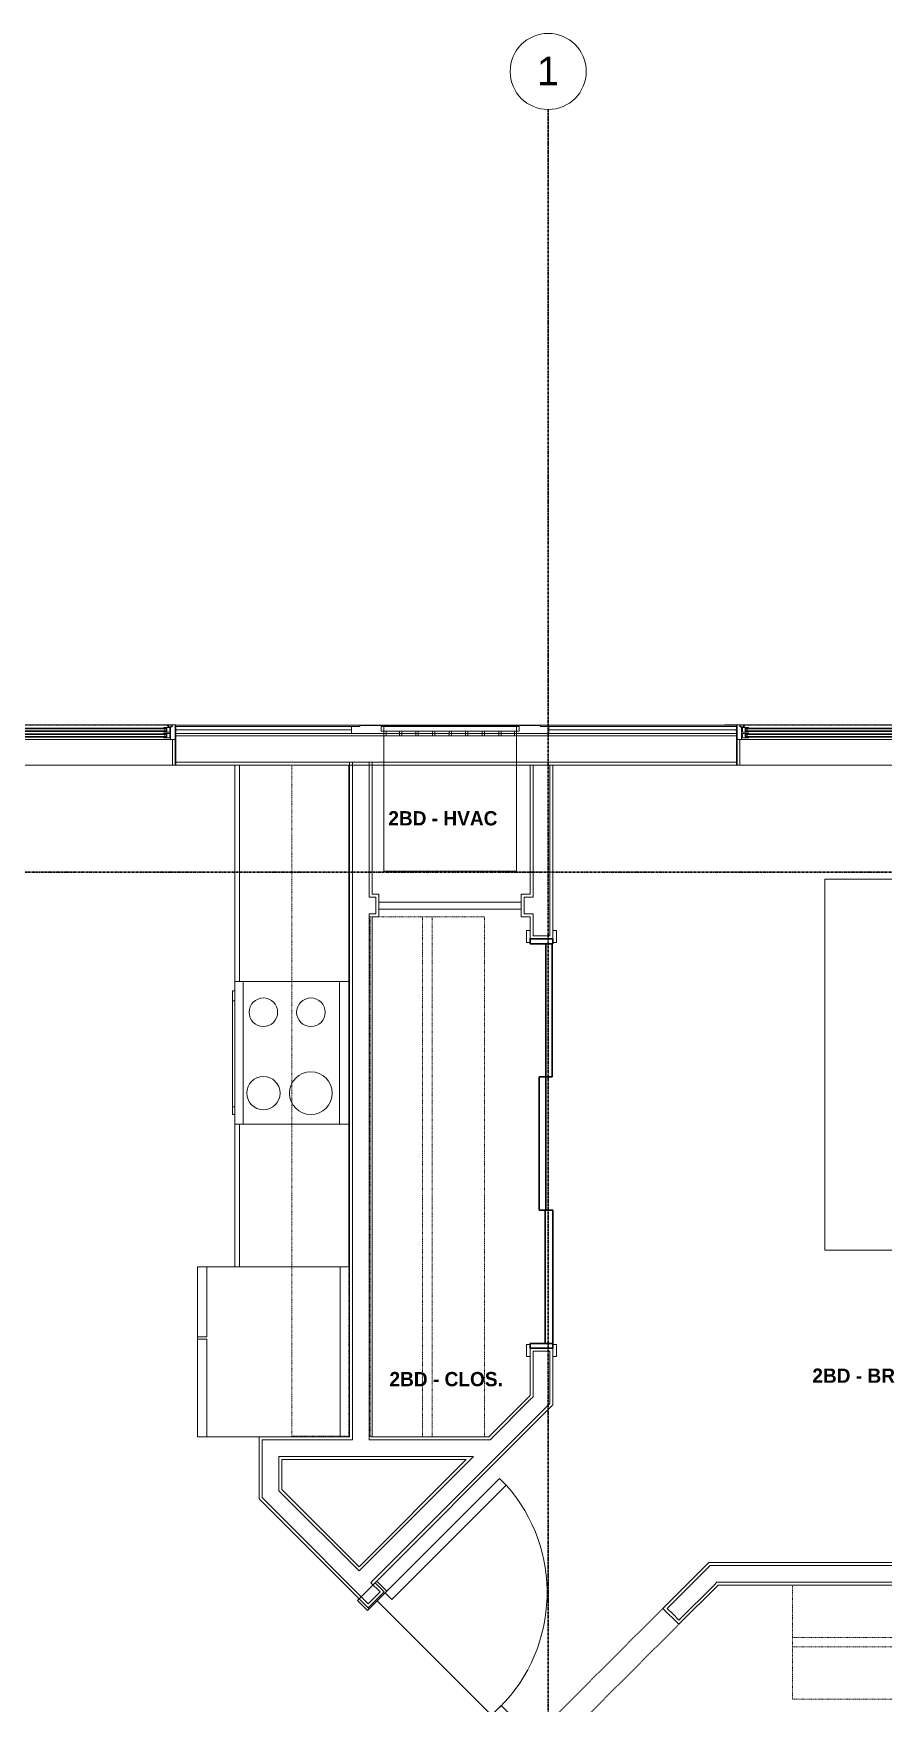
# Model space of a CAD drawing. Header units: inches. Extents: x -4093 to -1777, y 9773 to 12264.
# Drawn here: x -3589.6 to -3410.8, y 11912.4 to 12263.5 of the extents above; entities that cross this region are included whole.
import ezdxf

# ---------------------------------------------------------------- set-up
doc = ezdxf.new("R2010")
doc.units = ezdxf.units.IN
doc.header["$MEASUREMENT"] = 0
for name, pattern in [('Dash', [0.25, 0.125, -0.125]), ('Grid Line 1_2_', [0.875, 0.5, -0.125, 0.125, -0.125]), ('Overhead', [0.15625, 0.09375, -0.0625])]:
    doc.linetypes.add(name, pattern=pattern)
for name, color, linetype, lineweight in [('0-1', 7, 'Continuous', 5), ('0-2', 7, 'Continuous', 9), ('0-4', 165, 'Continuous', 5), ('A-AREA-IDEN', 2, 'Continuous', 9), ('A-DETL-GENF', 92, 'Continuous', 18), ('A-DETL-GENF-HDLN', 1, 'Dash', 9), ('A-DETL-MEDM-1', 10, 'Continuous', 30), ('A-DETL-MEDM-2', 33, 'Overhead', 9), ('A-DOOR-1', 7, 'Continuous', 9), ('A-DOOR-2', 10, 'Continuous', 30), ('A-DOOR-3', 31, 'Overhead', 9), ('A-DOOR-FRAM-1', 10, 'Continuous', 30), ('A-FLOR-1', 7, 'Continuous', 9), ('A-GENM', 5, 'Continuous', 9), ('A-GLAZ', 151, 'Continuous', 18), ('A-GLAZ-1', 151, 'Continuous', 9), ('A-GLAZ-2', 151, 'Continuous', 30), ('A-WALL', 113, 'Continuous', 18), ('A-WALL-1', 7, 'Continuous', 9), ('A-WALL-2', 250, 'Continuous', 18), ('A-WALL-3', 113, 'Continuous', 9), ('I-FURN-1', 7, 'Continuous', 9), ('Q-CASE-1', 7, 'Continuous', 9), ('Q-CASE-HDLN-1', 7, 'Dash', 9), ('Q-SPCQ-1', 7, 'Continuous', 9), ('S-GRID-1', 1, 'Grid Line 1_2_', 30), ('S-GRID-IDEN', 1, 'Continuous', 9), ('S-GRID-IDEN-1', 147, 'Continuous', 9)]:
    doc.layers.add(name, color=color, linetype=linetype, lineweight=lineweight)
doc.styles.add('Arial_1', font='arial.ttf', dxfattribs={"height": 6})
doc.styles.add('Century Gothic_B', font='GOTHICB.TTF', dxfattribs={"height": 3})

# ---------------------------------------------------------------- blocks, each defined once
blk = doc.blocks.new('083100 - Access Doors and Panels - Type 1 - ACCESS PANEL - 2-6 X 6-0-3696234-BACKGROUND - 3RD FLOOR')
at = {"layer": 'A-DOOR-1'}
for p, q in [((15, 0.75), (-15, 0.75)), ((-15, 0.75), (-15, -0.75)), ((15, -0.75), (15, 0.75)), ((-15, -0.75), (15, -0.75))]:
    blk.add_line(p, q, dxfattribs=at)
blk = doc.blocks.new('OD_CW_Closet - OD_CW_Closet-3854356-BACKGROUND - 3RD FLOOR')
at = {"layer": 'Q-CASE-HDLN-1'}
for p, q in [((0.74, -24), (0.74, 0)), ((0.74, 0), (110.03, 0)), ((110.03, 0), (110.03, -24)), ((0.74, -11), (110.03, -11)), ((0.74, -13), (110.03, -13)), ((110.03, -24), (0.74, -24))]:
    blk.add_line(p, q, dxfattribs=at)
blk = doc.blocks.new('Bed-Standard - King 78_ x 80_-V6-BACKGROUND - 3RD FLOOR')
at = {"layer": 'I-FURN-1'}
for p, q in [((-28.31, 41.8), (49.69, 41.8)), ((-28.31, -38.2), (-28.31, 41.8)), ((49.69, 41.8), (49.69, -38.2)), ((49.69, -24.2), (-28.31, -17.63)), ((-25.31, -24.2), (46.69, -24.2)), ((-25.31, -36.2), (-25.31, -24.2)), ((46.69, -36.2), (46.69, -24.2)), ((-25.31, -36.2), (46.69, -36.2))]:
    blk.add_line(p, q, dxfattribs=at)
blk = doc.blocks.new('SLIDING - FLUSH - TRIPLE PANEL - SLIDING - FLUSH - 7-0 x 6-8-3854357-BACKGROUND - 3RD FLOOR')
at = {"layer": 'A-DOOR-1'}
for p, q in [((-44.75, 3.25), (-42.25, 3.25)), ((-44.75, 2.5), (-44.75, 3.25)), ((-42.25, 2.5), (-44.75, 2.5)), ((-42.25, 3.25), (-42.25, 2.5)), ((42.25, 3.25), (44.75, 3.25)), ((42.25, 2.5), (42.25, 3.25)), ((44.75, 2.5), (42.25, 2.5)), ((44.75, 3.25), (44.75, 2.5)), ((-44.75, -2.25), (-42.25, -2.25)), ((-44.75, -3), (-44.75, -2.25)), ((-42.25, -3), (-44.75, -3)), ((-42.25, -2.25), (-42.25, -3)), ((42.25, -2.25), (44.75, -2.25)), ((42.25, -3), (42.25, -2.25)), ((44.75, -3), (42.25, -3)), ((44.75, -2.25), (44.75, -3))]:
    blk.add_line(p, q, dxfattribs=at)
at = {"layer": 'A-DOOR-2'}
for p, q in [((-14, -0.75), (-14, 0.625)), ((-14, 0.625), (14, 0.625)), ((14, 0.625), (14, -0.75)), ((-42, -2.25), (-42, -0.625)), ((-42, -0.625), (-14, -0.625)), ((-14, -2.25), (-42, -2.25)), ((-14, -0.625), (-14, -2.25)), ((14, -0.75), (-14, -0.75)), ((14, -2.125), (14, -0.75)), ((14, -0.75), (42, -0.75)), ((42, -2.125), (14, -2.125)), ((42, -0.75), (42, -2.125))]:
    blk.add_line(p, q, dxfattribs=at)
at = {"layer": 'A-DOOR-FRAM-1'}
for p, q in [((-43, -2.25), (-43, 2.5)), ((-43, 2.5), (-42, 2.5)), ((-42, 2.5), (-42, -2.25)), ((42, 2.5), (43, 2.5)), ((42, -2.25), (42, 2.5)), ((43, 2.5), (43, -2.25)), ((-42, -2.25), (-43, -2.25)), ((43, -2.25), (42, -2.25))]:
    blk.add_line(p, q, dxfattribs=at)
blk = doc.blocks.new('OD_CW_Closet - OD_CW_Closet-3852331-BACKGROUND - 3RD FLOOR')
at = {"layer": 'Q-CASE-HDLN-1'}
for p, q in [((62.72, 24), (0.74, 24)), ((0.74, 24), (0.74, 0)), ((62.72, 0), (62.72, 24)), ((0.74, 13), (62.72, 13)), ((0.74, 11), (62.72, 11)), ((0.74, 0), (62.72, 0))]:
    blk.add_line(p, q, dxfattribs=at)
blk = doc.blocks.new('SWING - SINGLE - FLUSH - SWING - FLUSH - 2-10 x 6-8 - PRIVACY-4346070-BACKGROUND - 3RD FLOOR')
at = {"layer": 'A-DOOR-1'}
for p, q in [((-20, 2.37), (-20, 2.87)), ((-20, 2.87), (-17, 2.87)), ((-20, 2.37), (-17, 2.37)), ((-20, -2.88), (-20, 2.37)), ((-17, 2.37), (-20, 2.37)), ((-17, 2.87), (-17, 2.37)), ((-17, 2.37), (-17, -2.88)), ((17, 2.37), (17, 2.87)), ((17, 2.87), (20, 2.87)), ((17, 2.37), (20, 2.37)), ((17, -2.88), (17, 2.37)), ((20, 2.37), (17, 2.37)), ((20, 2.87), (20, 2.37)), ((20, 2.37), (20, -2.88)), ((-17, -2.88), (-20, -2.88)), ((20, -2.88), (17, -2.88))]:
    blk.add_line(p, q, dxfattribs=at)
blk.add_arc((17, -2.38), 34.07, 180, 266.6343, dxfattribs=at)
at = {"layer": 'A-DOOR-2'}
for p, q in [((15, -2.38), (15, -36.38)), ((17, -2.38), (15, -2.38)), ((17, -2.38), (17, -36.38)), ((17, -36.38), (15, -36.38))]:
    blk.add_line(p, q, dxfattribs=at)
blk = doc.blocks.new('OD_CW_Base Cabinet - OD_CW_Base Cabinet-4180743-BACKGROUND - 3RD FLOOR')
at = {"layer": 'Q-CASE-1'}
for p, q in [((46.2, 24), (0.74, 24)), ((106.2, 24), (76.2, 24)), ((106.2, 22.12), (106.2, 24)), ((0.74, 0), (46.2, 0)), ((76.2, 0), (106.2, 0))]:
    blk.add_line(p, q, dxfattribs=at)
blk = doc.blocks.new('OD_CW_Upper Cabinet - OD_CW_Upper Cabinet-4366998-BACKGROUND - 3RD FLOOR')
at = {"layer": 'Q-CASE-HDLN-1'}
for p, q in [((141.83, 24), (0.74, 24)), ((0.74, 24), (0.74, 12)), ((141.83, 12), (141.83, 24)), ((0.74, 12), (141.83, 12))]:
    blk.add_line(p, q, dxfattribs=at)
blk = doc.blocks.new('Refrigerator_-_Side-by-Side_6047 - 36_ X 30_-345559-BACKGROUND - 3RD FLOOR')
at = {"layer": 'Q-SPCQ-1'}
for p, q in [((17.87, 14.42), (-17.88, 14.42)), ((-17.88, 14.42), (-17.88, -15.58)), ((17.87, -15.58), (17.87, 14.42)), ((-17.88, -13.58), (-3.13, -13.58)), ((-17.88, -13.58), (-17.88, -15.58)), ((-3.13, -15.58), (-3.13, -13.58)), ((-2.63, -13.58), (17.87, -13.58)), ((-2.63, -13.58), (-2.63, -15.58)), ((17.87, -15.58), (17.87, -13.58)), ((-17.88, -15.58), (17.87, -15.58)), ((-3.13, -15.58), (-17.88, -15.58)), ((17.87, -15.58), (-2.63, -15.58))]:
    blk.add_line(p, q, dxfattribs=at)
blk = doc.blocks.new('Door-Opening - CLEAR OPENING - 3_-0_ x 6_-10_5_-4378073-BACKGROUND - 3RD FLOOR')
at = {"layer": 'A-DETL-MEDM-1'}
for p, q in [((-18.32, 2.37), (-18.32, -2.38)), ((17.68, -2.38), (17.68, 2.37))]:
    blk.add_line(p, q, dxfattribs=at)
at = {"layer": 'A-DETL-MEDM-2'}
blk.add_line((-18.32, -2.38), (17.68, -2.38), dxfattribs=at)
at = {"layer": 'A-DOOR-3'}
blk.add_line((17.68, 2.37), (-18.32, 2.37), dxfattribs=at)
blk = doc.blocks.new('CTR - 1st Phase - Unit Layouts_rvt-1-BACKGROUND - 3RD FLOOR')
at = {"layer": 'A-FLOR-1'}
blk.add_line((-3517.3, 11934.05), (-3493.26, 11910), dxfattribs=at)
at = {"layer": 'A-WALL-1'}
for p, q in [((-3523.1, 12110.34), (-3523.1, 11968.5)), ((-3518.35, 12110.34), (-3523.1, 12110.34)), ((-3518.35, 12082.54), (-3518.35, 12110.34)), ((-3485.1, 12109.71), (-3485.1, 12082.54)), ((-3480.35, 12109.71), (-3485.1, 12109.71)), ((-3480.35, 12073.16), (-3480.35, 12109.71)), ((-3516.97, 12082.54), (-3518.35, 12082.54)), ((-3516.97, 12077.79), (-3516.97, 12082.54)), ((-3485.1, 12082.54), (-3486.97, 12082.54)), ((-3486.97, 12082.54), (-3486.97, 12077.79)), ((-3518.35, 11968.5), (-3518.35, 12077.79)), ((-3518.35, 12077.79), (-3516.97, 12077.79)), ((-3486.97, 12077.79), (-3485.1, 12077.79)), ((-3485.1, 12077.79), (-3485.1, 12073.16)), ((-3485.1, 12073.16), (-3480.35, 12073.16)), ((-3485.1, 11987.16), (-3485.1, 11977.21)), ((-3480.35, 11987.16), (-3485.1, 11987.16)), ((-3480.35, 11975.24), (-3480.35, 11987.16)), ((-3485.1, 11977.21), (-3493.8, 11968.5)), ((-3480.97, 11974.61), (-3480.35, 11975.24)), ((-3485.1, 11970.49), (-3480.97, 11974.61)), ((-3542.08, 11968.5), (-3542.08, 11955.47)), ((-3523.1, 11968.5), (-3525.1, 11968.5)), ((-3493.8, 11968.5), (-3518.35, 11968.5)), ((-3517.74, 11937.85), (-3485.1, 11970.49)), ((-3537.33, 11963.75), (-3498.55, 11963.75)), ((-3537.33, 11957.44), (-3537.33, 11963.75)), ((-3498.55, 11963.75), (-3521.1, 11941.2)), ((-3521.1, 11941.2), (-3537.33, 11957.44)), ((-3542.08, 11955.47), (-3541.46, 11954.85)), ((-3541.46, 11954.85), (-3537.33, 11950.72)), ((-3537.33, 11950.72), (-3519.16, 11932.54)), ((-3448.16, 11941.49), (-3452.29, 11937.36)), ((-3447.54, 11942.11), (-3448.16, 11941.49)), ((-3343.16, 11942.11), (-3447.54, 11942.11)), ((-3515.8, 11935.9), (-3517.74, 11937.85)), ((-3452.29, 11937.36), (-3457.2, 11932.45)), ((-3453.84, 11929.1), (-3445.57, 11937.36)), ((-3445.57, 11937.36), (-3343.16, 11937.36)), ((-3519.16, 11932.54), (-3515.8, 11935.9))]:
    blk.add_line(p, q, dxfattribs=at)
at = {"layer": 'A-WALL-2'}
for p, q in [((-3522.47, 11968.5), (-3522.47, 12110.34)), ((-3518.97, 12081.91), (-3518.97, 12110.34)), ((-3484.47, 12109.71), (-3484.47, 12081.91)), ((-3480.97, 12073.79), (-3480.97, 12109.71)), ((-3518.35, 12081.91), (-3518.97, 12081.91)), ((-3517.6, 12081.91), (-3518.35, 12081.91)), ((-3517.6, 12080.16), (-3517.6, 12081.91)), ((-3517.6, 12078.41), (-3517.6, 12080.16)), ((-3486.35, 12081.91), (-3486.35, 12080.16)), ((-3485.1, 12081.91), (-3486.35, 12081.91)), ((-3486.35, 12080.16), (-3486.35, 12078.41)), ((-3484.47, 12081.91), (-3485.1, 12081.91)), ((-3518.97, 11968.5), (-3518.97, 12078.41)), ((-3518.35, 12078.41), (-3518.97, 12078.41)), ((-3518.35, 12078.41), (-3517.6, 12078.41)), ((-3486.35, 12078.41), (-3485.1, 12078.41)), ((-3484.47, 12078.41), (-3485.1, 12078.41)), ((-3484.47, 12078.41), (-3484.47, 12073.79)), ((-3484.47, 12073.79), (-3482.72, 12073.79)), ((-3482.72, 12073.79), (-3480.97, 12073.79)), ((-3484.47, 11986.54), (-3484.47, 11976.95)), ((-3482.72, 11986.54), (-3484.47, 11986.54)), ((-3480.97, 11986.54), (-3482.72, 11986.54)), ((-3480.97, 11975.5), (-3480.97, 11986.54)), ((-3485.1, 11976.32), (-3493.55, 11967.88)), ((-3484.47, 11976.95), (-3485.1, 11976.32)), ((-3480.97, 11975.5), (-3484.47, 11972)), ((-3485.1, 11971.37), (-3518.18, 11938.29)), ((-3484.47, 11972), (-3485.1, 11971.37)), ((-3541.46, 11967.88), (-3537.96, 11967.88)), ((-3541.46, 11967.88), (-3541.46, 11955.73)), ((-3537.96, 11967.88), (-3537.33, 11967.88)), ((-3522.47, 11967.88), (-3537.33, 11967.88)), ((-3522.47, 11968.5), (-3522.47, 11967.88)), ((-3522.47, 11967.88), (-3522.47, 11968.5)), ((-3518.97, 11968.5), (-3518.97, 11967.88)), ((-3518.97, 11968.5), (-3518.97, 11967.88)), ((-3494.43, 11967.88), (-3518.97, 11967.88)), ((-3493.55, 11967.88), (-3494.43, 11967.88)), ((-3537.96, 11964.38), (-3537.33, 11964.38)), ((-3537.96, 11964.38), (-3537.96, 11957.18)), ((-3497.93, 11964.38), (-3537.33, 11964.38)), ((-3497.05, 11964.38), (-3520.66, 11940.76)), ((-3497.93, 11964.38), (-3497.05, 11964.38)), ((-3537.96, 11952.23), (-3541.46, 11955.73)), ((-3537.33, 11956.55), (-3537.96, 11957.18)), ((-3521.1, 11940.32), (-3537.33, 11956.55)), ((-3537.33, 11951.6), (-3537.96, 11952.23)), ((-3537.33, 11951.6), (-3519.16, 11933.43)), ((-3521.1, 11940.32), (-3520.66, 11940.76)), ((-3450.78, 11937.99), (-3447.28, 11941.49)), ((-3343.16, 11941.49), (-3447.28, 11941.49)), ((-3518.63, 11937.85), (-3518.18, 11938.29)), ((-3516.68, 11935.9), (-3518.63, 11937.85)), ((-3451.4, 11937.36), (-3456.31, 11932.45)), ((-3453.84, 11929.98), (-3446.45, 11937.36)), ((-3451.4, 11937.36), (-3450.78, 11937.99)), ((-3446.45, 11937.36), (-3445.83, 11937.99)), ((-3343.16, 11937.99), (-3445.83, 11937.99)), ((-3519.16, 11933.43), (-3517.92, 11934.66)), ((-3517.92, 11934.66), (-3516.68, 11935.9)), ((-3456.31, 11932.45), (-3455.07, 11931.22)), ((-3455.07, 11931.22), (-3453.84, 11929.98))]:
    blk.add_line(p, q, dxfattribs=at)
at = {"layer": 'Q-CASE-1'}
for p, q in [((-3547.22, 12064.25), (-3547.22, 12109.71)), ((-3546.22, 12064.25), (-3546.22, 12109.71)), ((-3546.22, 12109.71), (-3546.22, 12064.25)), ((-3523.22, 12109.71), (-3523.22, 12064.25)), ((-3547.22, 12004.25), (-3547.22, 12034.25)), ((-3546.22, 12004.25), (-3546.22, 12034.25)), ((-3546.22, 12034.25), (-3546.22, 12004.25)), ((-3523.22, 12034.25), (-3523.22, 12004.25)), ((-3523.22, 12004.25), (-3525.1, 12004.25))]:
    blk.add_line(p, q, dxfattribs=at)
at = {"layer": 'Q-SPCQ-1'}
for p, q in [((-3547.22, 12034.25), (-3547.22, 12064.25)), ((-3545.47, 12064.25), (-3547.22, 12064.25)), ((-3545.47, 12064.25), (-3545.47, 12034.25)), ((-3545.47, 12034.25), (-3545.47, 12064.25)), ((-3545.47, 12064.25), (-3525.22, 12064.25)), ((-3525.22, 12064.25), (-3523.22, 12064.25)), ((-3525.22, 12064.25), (-3525.22, 12034.25)), ((-3523.22, 12064.25), (-3523.22, 12034.25)), ((-3547.72, 12060.13), (-3547.72, 12062.25)), ((-3547.22, 12062.25), (-3547.72, 12062.25)), ((-3547.72, 12037.86), (-3547.72, 12060.13)), ((-3547.22, 12060.13), (-3547.72, 12060.13)), ((-3547.72, 12036.25), (-3547.72, 12037.86)), ((-3547.72, 12037.86), (-3547.22, 12037.86)), ((-3547.72, 12036.25), (-3547.22, 12036.25)), ((-3547.22, 12034.25), (-3545.47, 12034.25)), ((-3525.22, 12034.25), (-3545.47, 12034.25)), ((-3523.22, 12034.25), (-3525.22, 12034.25))]:
    blk.add_line(p, q, dxfattribs=at)
for centre, radius, start, end in [((-3541.22, 12057.75), 3, 90, 270), ((-3541.22, 12057.75), 3, 270, 90), ((-3531.22, 12057.75), 3, 90, 270), ((-3531.22, 12057.75), 3, 270, 90), ((-3531.22, 12040.75), 4.5, 90, 270), ((-3531.22, 12040.75), 4.5, 270, 90), ((-3541.22, 12040.75), 3.5, 90, 270), ((-3541.22, 12040.75), 3.5, 270, 90)]:
    blk.add_arc(centre, radius, start, end, dxfattribs=at)
at = {"layer": '0-2'}
for name, p, rotation in [('OD_CW_Base Cabinet - OD_CW_Base Cabinet-4180743-BACKGROUND - 3RD FLOOR', (-3547.22, 12110.45), 270.0000000000005), ('OD_CW_Upper Cabinet - OD_CW_Upper Cabinet-4366998-BACKGROUND - 3RD FLOOR', (-3547.22, 12110.45), 270.000000000021), ('Bed-Standard - King 78_ x 80_-V6-BACKGROUND - 3RD FLOOR', (-3381.37, 12036.03), 90.00000000002171), ('083100 - Access Doors and Panels - Type 1 - ACCESS PANEL - 2-6 X 6-0-3696234-BACKGROUND - 3RD FLOOR', (-3501.97, 12080.16), 180), ('OD_CW_Closet - OD_CW_Closet-3854356-BACKGROUND - 3RD FLOOR', (-3494.75, 12078.53), 269.9999999999947), ('SLIDING - FLUSH - TRIPLE PANEL - SLIDING - FLUSH - 7-0 x 6-8-3854357-BACKGROUND - 3RD FLOOR', (-3482.6, 12030.16), 89.9999999999988), ('Refrigerator_-_Side-by-Side_6047 - 36_ X 30_-345559-BACKGROUND - 3RD FLOOR', (-3539.52, 11986.38), 270.0000000000014), ('SWING - SINGLE - FLUSH - SWING - FLUSH - 2-10 x 6-8 - PRIVACY-4346070-BACKGROUND - 3RD FLOOR', (-3505.28, 11922.02), 134.9999999999963), ('Door-Opening - CLEAR OPENING - 3_-0_ x 6_-10_5_-4378073-BACKGROUND - 3RD FLOOR', (-3468.47, 11917.82), 224.999999999999)]:
    blk.add_blockref(name, p, dxfattribs=dict(at, rotation=rotation))
blk.add_blockref('OD_CW_Closet - OD_CW_Closet-3852331-BACKGROUND - 3RD FLOOR', (-3430.66, 11913.36), dxfattribs=at)
blk = doc.blocks.new('Grid - Grid Head - Circle-1738874-BACKGROUND - 3RD FLOOR')
at = {"layer": 'S-GRID-IDEN-1'}
for start, end in [(360, 180), (180, 360)]:
    blk.add_arc((0, 0), 0.25, start, end, dxfattribs=at)
blk = doc.blocks.new('CTR - 1st Phase - Structure_rvt-1-BACKGROUND - 3RD FLOOR')
at = {"layer": 'S-GRID-1'}
for p, q in [((-3481.32, 9772.61), (-3481.32, 12247.5)), ((-1777.25, 12087.19), (-4076.95, 12087.19))]:
    blk.add_line(p, q, dxfattribs=at)
at = {"layer": '0-4', "xscale": 31.99999999999999, "yscale": 31.99999999999999, "zscale": 31.99999999999999}
blk.add_blockref('Grid - Grid Head - Circle-1738874-BACKGROUND - 3RD FLOOR', (-3481.32, 12255.5), dxfattribs=at)
at = {"layer": 'S-GRID-IDEN', "insert": (-3483.7, 12258.6), "char_height": 6, "width": 5.656, "attachment_point": 1, "style": 'Arial_1'}
blk.add_mtext('1', dxfattribs=at)
blk = doc.blocks.new('V-Series_EWC4_SPVU_RFA_2015 - 2ND AND 3RD FLOOR-2226480-BACKGROUND - 3RD FLOOR')
at = {"layer": 'A-GENM'}
for p, q in [((-3859.97, 11740.34), (-3859.97, 11739.78)), ((-3858.97, 11740.34), (-3859.97, 11740.34)), ((-3859.97, 11739.78), (-3859.97, 11711.9)), ((-3858.97, 11739.78), (-3859.97, 11739.78)), ((-3859.97, 11739.78), (-3858.97, 11739.78)), ((-3858.97, 11739.78), (-3858.97, 11740.34)), ((-3858.97, 11711.9), (-3858.97, 11739.78)), ((-3829.54, 11739.78), (-3858.97, 11739.78)), ((-3858.97, 11739.78), (-3858.97, 11739.34)), ((-3829.54, 11711.9), (-3829.54, 11739.78)), ((-3858.97, 11739.34), (-3857.97, 11739.34)), ((-3857.97, 11736.54), (-3858.97, 11736.54)), ((-3858.97, 11736.54), (-3858.97, 11736.04)), ((-3857.97, 11739.34), (-3857.97, 11736.54)), ((-3858.97, 11736.04), (-3857.97, 11736.04)), ((-3857.97, 11733.06), (-3858.97, 11733.06)), ((-3858.97, 11733.06), (-3858.97, 11732.56)), ((-3857.97, 11736.04), (-3857.97, 11733.06)), ((-3858.97, 11732.56), (-3857.97, 11732.56)), ((-3857.97, 11729.57), (-3858.97, 11729.57)), ((-3858.97, 11729.57), (-3858.97, 11729.07)), ((-3857.97, 11732.56), (-3857.97, 11729.57)), ((-3858.97, 11729.07), (-3857.97, 11729.07)), ((-3857.97, 11726.09), (-3858.97, 11726.09)), ((-3858.97, 11726.09), (-3858.97, 11725.59)), ((-3858.97, 11725.59), (-3857.97, 11725.59)), ((-3857.97, 11729.07), (-3857.97, 11726.09)), ((-3857.97, 11725.59), (-3857.97, 11722.61)), ((-3857.97, 11722.61), (-3858.97, 11722.61)), ((-3858.97, 11722.61), (-3858.97, 11722.11)), ((-3858.97, 11722.11), (-3857.97, 11722.11)), ((-3857.97, 11722.11), (-3857.97, 11719.12)), ((-3857.97, 11719.12), (-3858.97, 11719.12)), ((-3858.97, 11719.12), (-3858.97, 11718.62)), ((-3858.97, 11718.62), (-3857.97, 11718.62)), ((-3857.97, 11718.62), (-3857.97, 11715.64)), ((-3857.97, 11715.64), (-3858.97, 11715.64)), ((-3858.97, 11715.64), (-3858.97, 11715.14)), ((-3858.97, 11715.14), (-3857.97, 11715.14)), ((-3857.97, 11715.14), (-3857.97, 11712.34)), ((-3859.97, 11711.9), (-3858.97, 11711.9)), ((-3859.97, 11711.9), (-3859.97, 11711.34)), ((-3858.97, 11711.9), (-3859.97, 11711.9)), ((-3857.97, 11712.34), (-3858.97, 11712.34)), ((-3858.97, 11712.34), (-3858.97, 11711.9)), ((-3858.97, 11711.34), (-3858.97, 11711.9)), ((-3858.97, 11711.9), (-3829.54, 11711.9)), ((-3859.97, 11711.34), (-3858.97, 11711.34))]:
    blk.add_line(p, q, dxfattribs=at)
blk = doc.blocks.new('Window-Double_Hung-Marvin-Essential - 1-WIDE _TEMP ALL_ ESDH3066-3454292-BACKGROUND - 3RD FLOOR')
at = {"layer": 'A-DETL-GENF'}
for p, q in [((-19.25, -3.23), (-19.25, -3.19)), ((-19.25, -3.19), (-17.9, -3.19)), ((-17.75, -3.23), (-19.25, -3.23)), ((-17.9, -3.19), (-17.9, -3.08)), ((-17.9, -3.08), (-17.75, -3.08)), ((-16.72, -1.19), (-17.75, -1.19)), ((-17.75, -4.28), (-17.75, -1.19)), ((-16.72, -3.77), (-16.72, -1.19)), ((-16.56, -1.53), (-15.34, -1.53)), ((-16.56, -1.53), (-16.56, -2.47)), ((-15.34, -2.47), (-16.56, -2.47)), ((-16.56, -2.75), (-15.34, -2.75)), ((-16.56, -2.75), (-16.56, -3.69)), ((-15.28, -1.65), (-15.94, -1.65)), ((-15.94, -1.65), (-15.94, -2.37)), ((-15.94, -2.37), (-15.28, -2.37)), ((-15.28, -2.87), (-15.94, -2.87)), ((-15.94, -2.87), (-15.94, -3.59)), ((15.84, -1.66), (-15.84, -1.66)), ((-15.84, -1.66), (-15.84, -2.35)), ((15.84, -1.79), (-15.84, -1.79)), ((15.84, -2.23), (-15.84, -2.23)), ((15.84, -2.35), (-15.84, -2.35)), ((15.84, -2.88), (-15.84, -2.88)), ((-15.84, -2.88), (-15.84, -3.57)), ((15.84, -3.01), (-15.84, -3.01)), ((15.84, -3.45), (-15.84, -3.45)), ((-15.54, -1.79), (-15.54, -2.23)), ((-15.54, -3.01), (-15.54, -3.45)), ((-15.34, -1.53), (-15.28, -1.59)), ((-15.34, -2.47), (-15.28, -2.41)), ((-15.34, -2.75), (-15.28, -2.81)), ((-15.28, -1.59), (-15.28, -1.65)), ((-15.28, -2.37), (-15.28, -2.41)), ((-15.28, -2.81), (-15.28, -2.87)), ((15.34, -1.53), (15.28, -1.59)), ((15.28, -1.59), (15.28, -1.65)), ((15.28, -1.65), (15.94, -1.65)), ((15.28, -2.37), (15.28, -2.41)), ((15.94, -2.37), (15.28, -2.37)), ((15.34, -2.47), (15.28, -2.41)), ((15.34, -2.75), (15.28, -2.81)), ((15.28, -2.81), (15.28, -2.87)), ((15.28, -2.87), (15.94, -2.87)), ((16.56, -1.53), (15.34, -1.53)), ((15.34, -2.47), (16.56, -2.47)), ((16.56, -2.75), (15.34, -2.75)), ((15.54, -1.79), (15.54, -2.23)), ((15.54, -3.01), (15.54, -3.45)), ((15.84, -1.66), (15.84, -2.35)), ((15.84, -2.88), (15.84, -3.57)), ((15.94, -1.65), (15.94, -2.37)), ((15.94, -2.87), (15.94, -3.59)), ((16.56, -1.53), (16.56, -2.47)), ((16.56, -2.75), (16.56, -3.69)), ((16.72, -3.77), (16.72, -1.19)), ((16.72, -1.19), (17.75, -1.19)), ((17.75, -4.28), (17.75, -1.19)), ((17.9, -3.08), (17.75, -3.08)), ((17.75, -3.23), (19.25, -3.23)), ((17.9, -3.19), (17.9, -3.08)), ((19.25, -3.19), (17.9, -3.19)), ((19.25, -3.23), (19.25, -3.19)), ((-17.75, -4.28), (-17.16, -4.28)), ((-17.08, -3.87), (-17.16, -4.28)), ((-17.08, -3.87), (-16.19, -3.87)), ((-16.85, -4.25), (-16.85, -3.87)), ((-16.3, -4.25), (-16.85, -4.25)), ((-16.38, -3.77), (-16.72, -3.77)), ((-15.34, -3.69), (-16.56, -3.69)), ((-16.38, -3.87), (-16.38, -3.77)), ((-16.18, -4.01), (-16.3, -4.01)), ((-16.3, -4.01), (-16.3, -4.25)), ((-16.19, -3.87), (-16.19, -3.97)), ((-16.19, -3.97), (-16.1, -3.97)), ((-16.18, -4.22), (-16.18, -4.01)), ((-16.18, -4.22), (-16.1, -4.22)), ((-16.1, -3.97), (-16.1, -4.22)), ((-15.94, -3.59), (-15.28, -3.59)), ((15.84, -3.57), (-15.84, -3.57)), ((-15.34, -3.69), (-15.28, -3.63)), ((-15.28, -3.59), (-15.28, -3.63)), ((15.28, -3.59), (15.28, -3.63)), ((15.94, -3.59), (15.28, -3.59)), ((15.34, -3.69), (15.28, -3.63)), ((15.34, -3.69), (16.56, -3.69)), ((16.19, -3.97), (16.1, -3.97)), ((16.1, -3.97), (16.1, -4.22)), ((16.18, -4.22), (16.1, -4.22)), ((16.18, -4.22), (16.18, -4.01)), ((16.18, -4.01), (16.3, -4.01)), ((17.08, -3.87), (16.19, -3.87)), ((16.19, -3.87), (16.19, -3.97)), ((16.3, -4.01), (16.3, -4.25)), ((16.3, -4.25), (16.85, -4.25)), ((16.38, -3.87), (16.38, -3.77)), ((16.38, -3.77), (16.72, -3.77)), ((16.85, -4.25), (16.85, -3.87)), ((17.08, -3.87), (17.16, -4.28)), ((17.75, -4.28), (17.16, -4.28))]:
    blk.add_line(p, q, dxfattribs=at)
at = {"layer": 'A-DETL-GENF-HDLN'}
blk.add_line((16.1, -4.22), (-16.5, -4.22), dxfattribs=at)
at = {"layer": 'A-GLAZ'}
for p, q in [((-17.13, 4.19), (-17.75, 4.19)), ((-17.13, -1.16), (-17.13, 4.19)), ((17.12, 4.19), (17.75, 4.19)), ((17.12, 4.19), (17.12, -1.16))]:
    blk.add_line(p, q, dxfattribs=at)
at = {"layer": 'A-GLAZ-1'}
for p, q in [((-17.75, 4.19), (17.75, 4.19)), ((-17.75, -1.19), (17.75, -1.19)), ((17.75, -4.28), (-17.75, -4.28)), ((17.75, -4.19), (19.62, -4.19)), ((19.62, -4.25), (17.75, -4.25)), ((19.62, -4.19), (19.62, -4.25))]:
    blk.add_line(p, q, dxfattribs=at)
at = {"layer": 'A-GLAZ-2'}
for p, q in [((-17.75, -1.16), (-17.75, 4.19)), ((17.75, 4.19), (17.75, -1.16)), ((-17.75, -4.28), (-17.75, -1.19)), ((17.75, -1.19), (17.75, -4.28))]:
    blk.add_line(p, q, dxfattribs=at)
blk = doc.blocks.new('Window-Double_Hung-Marvin-Essential - 2-WIDE _TEMP ALL LOW_ ESDH3066-3454271-BACKGROUND - 3RD FLOOR')
at = {"layer": 'A-DETL-GENF'}
for p, q in [((-19.25, -3.23), (-19.25, -3.19)), ((-19.25, -3.19), (-17.9, -3.19)), ((-17.75, -3.23), (-19.25, -3.23)), ((-17.9, -3.19), (-17.9, -3.08)), ((-17.9, -3.08), (-17.75, -3.08)), ((-16.72, -1.19), (-17.75, -1.19)), ((-17.75, -4.28), (-17.75, -1.19)), ((-16.72, -3.77), (-16.72, -1.19)), ((-16.56, -1.53), (-15.34, -1.53)), ((-16.56, -1.53), (-16.56, -2.47)), ((-15.34, -2.47), (-16.56, -2.47)), ((-16.56, -2.75), (-15.34, -2.75)), ((-16.56, -2.75), (-16.56, -3.69)), ((-15.28, -1.65), (-15.94, -1.65)), ((-15.94, -1.65), (-15.94, -2.37)), ((-15.94, -2.37), (-15.28, -2.37)), ((-15.28, -2.87), (-15.94, -2.87)), ((-15.94, -2.87), (-15.94, -3.59)), ((15.84, -1.66), (-15.84, -1.66)), ((-15.84, -1.66), (-15.84, -2.35)), ((15.84, -1.79), (-15.84, -1.79)), ((15.84, -2.23), (-15.84, -2.23)), ((15.84, -2.35), (-15.84, -2.35)), ((15.84, -2.88), (-15.84, -2.88)), ((-15.84, -2.88), (-15.84, -3.57)), ((15.84, -3.01), (-15.84, -3.01)), ((15.84, -3.45), (-15.84, -3.45)), ((-15.54, -1.79), (-15.54, -2.23)), ((-15.54, -3.01), (-15.54, -3.45)), ((-15.34, -1.53), (-15.28, -1.59)), ((-15.34, -2.47), (-15.28, -2.41)), ((-15.34, -2.75), (-15.28, -2.81)), ((-15.28, -1.59), (-15.28, -1.65)), ((-15.28, -2.37), (-15.28, -2.41)), ((-15.28, -2.81), (-15.28, -2.87)), ((15.34, -1.53), (15.28, -1.59)), ((15.28, -1.59), (15.28, -1.65)), ((15.28, -1.65), (15.94, -1.65)), ((15.28, -2.37), (15.28, -2.41)), ((15.94, -2.37), (15.28, -2.37)), ((15.34, -2.47), (15.28, -2.41)), ((15.34, -2.75), (15.28, -2.81)), ((15.28, -2.81), (15.28, -2.87)), ((15.28, -2.87), (15.94, -2.87)), ((16.56, -1.53), (15.34, -1.53)), ((15.34, -2.47), (16.56, -2.47)), ((16.56, -2.75), (15.34, -2.75)), ((15.54, -1.79), (15.54, -2.23)), ((15.54, -3.01), (15.54, -3.45)), ((15.84, -1.66), (15.84, -2.35)), ((15.84, -2.88), (15.84, -3.57)), ((15.94, -1.65), (15.94, -2.37)), ((15.94, -2.87), (15.94, -3.59)), ((16.56, -1.53), (16.56, -2.47)), ((16.56, -2.75), (16.56, -3.69)), ((16.72, -3.77), (16.72, -1.19)), ((16.72, -1.19), (17.75, -1.19)), ((17.75, -4.28), (17.75, -1.19)), ((17.9, -3.08), (17.75, -3.08)), ((17.75, -3.23), (19.25, -3.23)), ((17.9, -3.19), (17.9, -3.08)), ((19.25, -3.19), (17.9, -3.19)), ((19.25, -3.23), (19.25, -3.19)), ((-17.75, -4.28), (-17.16, -4.28)), ((-17.08, -3.87), (-17.16, -4.28)), ((-17.08, -3.87), (-16.19, -3.87)), ((-16.85, -4.25), (-16.85, -3.87)), ((-16.3, -4.25), (-16.85, -4.25)), ((-16.38, -3.77), (-16.72, -3.77)), ((-15.34, -3.69), (-16.56, -3.69)), ((-16.38, -3.87), (-16.38, -3.77)), ((-16.18, -4.01), (-16.3, -4.01)), ((-16.3, -4.01), (-16.3, -4.25)), ((-16.19, -3.87), (-16.19, -3.97)), ((-16.19, -3.97), (-16.1, -3.97)), ((-16.18, -4.22), (-16.18, -4.01)), ((-16.18, -4.22), (-16.1, -4.22)), ((-16.1, -3.97), (-16.1, -4.22)), ((-15.94, -3.59), (-15.28, -3.59)), ((15.84, -3.57), (-15.84, -3.57)), ((-15.34, -3.69), (-15.28, -3.63)), ((-15.28, -3.59), (-15.28, -3.63)), ((15.28, -3.59), (15.28, -3.63)), ((15.94, -3.59), (15.28, -3.59)), ((15.34, -3.69), (15.28, -3.63)), ((15.34, -3.69), (16.56, -3.69)), ((16.19, -3.97), (16.1, -3.97)), ((16.1, -3.97), (16.1, -4.22)), ((16.18, -4.22), (16.1, -4.22)), ((16.18, -4.22), (16.18, -4.01)), ((16.18, -4.01), (16.3, -4.01)), ((17.08, -3.87), (16.19, -3.87)), ((16.19, -3.87), (16.19, -3.97)), ((16.3, -4.01), (16.3, -4.25)), ((16.3, -4.25), (16.85, -4.25)), ((16.38, -3.87), (16.38, -3.77)), ((16.38, -3.77), (16.72, -3.77)), ((16.85, -4.25), (16.85, -3.87)), ((17.08, -3.87), (17.16, -4.28)), ((17.75, -4.28), (17.16, -4.28))]:
    blk.add_line(p, q, dxfattribs=at)
at = {"layer": 'A-DETL-GENF-HDLN'}
blk.add_line((16.1, -4.22), (-16.5, -4.22), dxfattribs=at)
at = {"layer": 'A-GLAZ'}
for p, q in [((-17.13, 4.19), (-17.75, 4.19)), ((-17.13, -1.16), (-17.13, 4.19)), ((17.12, 4.19), (17.75, 4.19)), ((17.12, 4.19), (17.12, -1.16))]:
    blk.add_line(p, q, dxfattribs=at)
at = {"layer": 'A-GLAZ-1'}
for p, q in [((-17.75, 4.19), (17.75, 4.19)), ((-17.75, -1.19), (17.75, -1.19)), ((17.75, -4.28), (-17.75, -4.28)), ((17.75, -4.19), (20.21, -4.19)), ((20.21, -4.25), (17.75, -4.25)), ((20.21, -4.19), (20.21, -4.25))]:
    blk.add_line(p, q, dxfattribs=at)
at = {"layer": 'A-GLAZ-2'}
for p, q in [((-17.75, -1.16), (-17.75, 4.19)), ((17.75, 4.19), (17.75, -1.16)), ((-17.75, -4.28), (-17.75, -1.19)), ((17.75, -1.19), (17.75, -4.28))]:
    blk.add_line(p, q, dxfattribs=at)
blk = doc.blocks.new('Perforated Panel at Magic-Pak - hvac panel - 3rd floor-3386640-BACKGROUND - 3RD FLOOR')
at = {"layer": 'A-GLAZ-1'}
for p, q in [((-19.01, -4.13), (19.01, -4.13)), ((19.01, -4.19), (-19.01, -4.19))]:
    blk.add_line(p, q, dxfattribs=at)

msp = doc.modelspace()

# ---------------------------------------------------------------- linework, layer by layer
at = {"layer": 'A-WALL'}
for p, q in [((-3522.69, 12117.84), (-3559.71, 12117.84)), ((-3522.69, 12117.09), (-3559.71, 12117.09)), ((-3522.69, 12116.34), (-3559.71, 12116.34)), ((-3441.68, 12115.84), (-3559.71, 12115.84)), ((-3441.68, 12117.84), (-3481.16, 12117.84)), ((-3441.68, 12117.09), (-3481.16, 12117.09)), ((-3441.68, 12116.34), (-3481.16, 12116.34)), ((-3441.68, 12110.34), (-3559.71, 12110.34))]:
    msp.add_line(p, q, dxfattribs=at)
at = {"layer": 'A-WALL-3'}
for p, q in [((-3520.94, 12118.09), (-3559.71, 12118.09)), ((-3522.69, 12116.34), (-3522.69, 12117.84)), ((-3522.69, 12117.84), (-3520.94, 12117.84)), ((-3481.16, 12116.34), (-3522.69, 12116.34)), ((-3520.94, 12117.84), (-3520.94, 12118.09)), ((-3444.14, 12118.09), (-3482.91, 12118.09)), ((-3482.91, 12118.09), (-3482.91, 12117.84)), ((-3482.91, 12117.84), (-3481.16, 12117.84)), ((-3481.16, 12117.84), (-3481.16, 12116.34)), ((-3559.71, 12115.09), (-3559.71, 12115.06)), ((-3441.68, 12115.06), (-3441.68, 12115.09)), ((-3559.71, 12109.71), (-3441.68, 12109.71))]:
    msp.add_line(p, q, dxfattribs=at)

# ---------------------------------------------------------------- block references
at = {"layer": '0-1'}
for name in ['CTR - 1st Phase - Structure_rvt-1-BACKGROUND - 3RD FLOOR', 'CTR - 1st Phase - Unit Layouts_rvt-1-BACKGROUND - 3RD FLOOR']:
    msp.add_blockref(name, (0, 0), dxfattribs=at)
at = {"layer": 'A-GENM', "rotation": 269.9999999999999}
msp.add_blockref('V-Series_EWC4_SPVU_RFA_2015 - 2ND AND 3RD FLOOR-2226480-BACKGROUND - 3RD FLOOR', (-15227.76, 8257.87), dxfattribs=at)
at = {"layer": 'A-GLAZ-1', "rotation": 180}
for name, p in [('Window-Double_Hung-Marvin-Essential - 1-WIDE _TEMP ALL_ ESDH3066-3454292-BACKGROUND - 3RD FLOOR', (-3577.46, 12113.9)), ('Perforated Panel at Magic-Pak - hvac panel - 3rd floor-3386640-BACKGROUND - 3RD FLOOR', (-3501.92, 12113.9)), ('Window-Double_Hung-Marvin-Essential - 2-WIDE _TEMP ALL LOW_ ESDH3066-3454271-BACKGROUND - 3RD FLOOR', (-3423.93, 12113.9))]:
    msp.add_blockref(name, p, dxfattribs=at)

# ---------------------------------------------------------------- texts
at = {"layer": 'A-AREA-IDEN', "char_height": 3, "attachment_point": 1, "style": 'Century Gothic_B'}
for s, insert, width in [('2BD - HVAC', (-3514.95, 12100.02), 29.593), ('2BD - CLOS.', (-3514.7, 11982.14), 29.29), ('2BD - BR', (-3425.77, 11982.86), 20.604)]:
    msp.add_mtext(s, dxfattribs=dict(at, insert=insert, width=width))

doc.saveas('drawing.dxf')
